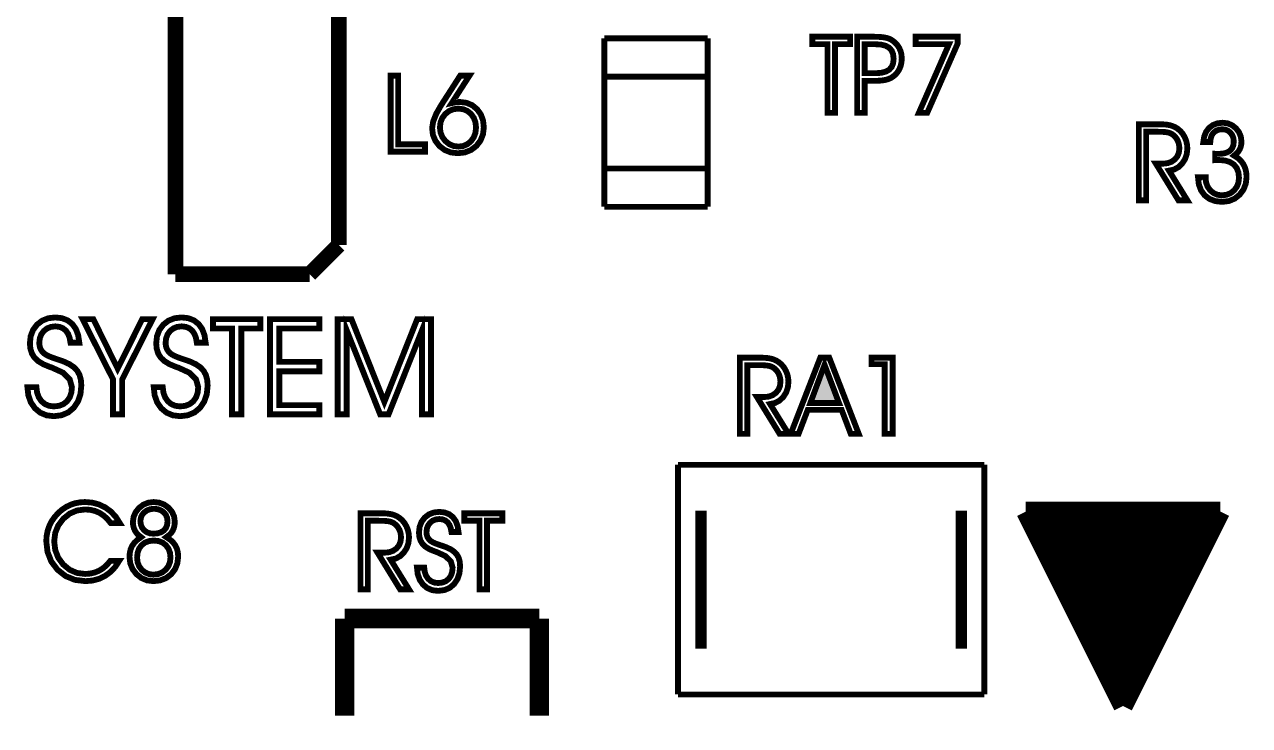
# Model space of a CAD drawing. Extents: x -2.25 to 2.25, y -2.04 to 2.05.
# Drawn here: x 0.545 to 1.175, y -1.287 to -0.926 of the extents above; entities that cross this region are included whole.
import ezdxf

# ---------------------------------------------------------------- set-up
doc = ezdxf.new("R2010")
doc.units = 0
doc.header["$LTSCALE"] = 0.000394
doc.layers.add('M4', color=7, linetype='CONTINUOUS')
doc.layers.add('TO', color=7, linetype='CONTINUOUS')

msp = doc.modelspace()

# ---------------------------------------------------------------- linework, layer by layer
at = {"layer": 'M4', "color": 7, "linetype": 'CONTINUOUS', "const_width": 0.003}
for points in [[(0.843425, -1.019992), (0.843425, -0.933386)], [(0.843425, -0.933386), (0.896571, -0.933386)], [(0.896571, -1.019992), (0.896571, -0.933386)], [(0.843425, -0.953071), (0.896571, -0.953071)], [(0.843425, -1.000307), (0.896571, -1.000307)], [(0.843425, -1.019992), (0.896571, -1.019992)], [(0.88126, -1.270744), (0.88126, -1.152634)], [(0.88126, -1.152634), (1.038736, -1.152634)], [(1.038736, -1.270744), (1.038736, -1.152634)], [(0.88126, -1.270744), (1.038736, -1.270744)]]:
    msp.add_lwpolyline(points, dxfattribs=at)
at = {"layer": 'TO', "color": 7, "linetype": 'CONTINUOUS'}
for points, const_width in [([(0.623, -1.054689), (0.623, -0.898689)], 0.007996), ([(0.707, -1.039689), (0.707, -0.898689)], 0.007996), ([(0.961984, -0.971693), (0.958142, -0.971693), (0.958142, -0.936417), (0.950323, -0.936417), (0.950323, -0.932575), (0.969807, -0.932575), (0.969807, -0.936417), (0.961984, -0.936417), (0.961984, -0.971693)], 0.003), ([(0.961984, -0.971693), (0.958142, -0.971693), (0.958142, -0.936417), (0.950323, -0.936417), (0.950323, -0.932575), (0.969807, -0.932575), (0.969807, -0.936417), (0.961984, -0.936417), (0.961984, -0.971693)], 0.003), ([(0.973346, -0.932575), (0.981646, -0.932575), (0.98387, -0.932617), (0.985777, -0.932742), (0.987366, -0.932949), (0.988722, -0.933249), (0.989912, -0.933654), (0.990945, -0.934161), (0.992533, -0.935301), (0.993853, -0.936648), (0.994906, -0.938205), (0.995675, -0.939931), (0.996135, -0.941797), (0.996287, -0.943807), (0.99615, -0.945728), (0.995737, -0.947548), (0.995043, -0.949272), (0.994099, -0.950833), (0.992937, -0.952163), (0.991559, -0.95326), (0.990454, -0.953895), (0.989216, -0.954405), (0.987843, -0.954783), (0.986265, -0.955043), (0.984426, -0.9552), (0.982323, -0.955252), (0.977189, -0.955252), (0.977189, -0.971693), (0.973346, -0.971693), (0.973346, -0.932575)], 0.003), ([(0.973346, -0.932575), (0.981646, -0.932575), (0.98387, -0.932617), (0.985777, -0.932742), (0.987366, -0.932949), (0.988722, -0.933249), (0.989912, -0.933654), (0.990945, -0.934161), (0.992533, -0.935301), (0.993853, -0.936648), (0.994906, -0.938205), (0.995675, -0.939931), (0.996135, -0.941797), (0.996287, -0.943807), (0.99615, -0.945728), (0.995737, -0.947548), (0.995043, -0.949272), (0.994099, -0.950833), (0.992937, -0.952163), (0.991559, -0.95326), (0.990454, -0.953895), (0.989216, -0.954405), (0.987843, -0.954783), (0.986265, -0.955043), (0.984426, -0.9552), (0.982323, -0.955252), (0.977189, -0.955252), (0.977189, -0.971693), (0.973346, -0.971693), (0.973346, -0.932575)], 0.003), ([(1.009374, -0.971693), (1.005075, -0.971693), (1.020551, -0.936417), (1.003433, -0.936417), (1.003433, -0.932575), (1.025008, -0.932575), (1.025008, -0.936094), (1.009374, -0.971693)], 0.003), ([(1.009374, -0.971693), (1.005075, -0.971693), (1.020551, -0.936417), (1.003433, -0.936417), (1.003433, -0.932575), (1.025008, -0.932575), (1.025008, -0.936094), (1.009374, -0.971693)], 0.003), ([(0.977189, -0.936417), (0.977189, -0.951327), (0.982854, -0.951327), (0.985733, -0.951128), (0.988063, -0.950529), (0.989843, -0.949528), (0.991096, -0.94811), (0.991848, -0.946256), (0.992098, -0.943965), (0.991845, -0.941585), (0.991086, -0.939675), (0.989823, -0.938232), (0.988005, -0.937223), (0.985576, -0.936618), (0.982535, -0.936417), (0.977189, -0.936417)], 0.003), ([(0.977189, -0.936417), (0.977189, -0.951327), (0.982854, -0.951327), (0.985733, -0.951128), (0.988063, -0.950529), (0.989843, -0.949528), (0.991096, -0.94811), (0.991848, -0.946256), (0.992098, -0.943965), (0.991845, -0.941585), (0.991086, -0.939675), (0.989823, -0.938232), (0.988005, -0.937223), (0.985576, -0.936618), (0.982535, -0.936417), (0.977189, -0.936417)], 0.003), ([(0.751256, -0.991693), (0.73363, -0.991693), (0.73363, -0.952575), (0.7375, -0.952575), (0.7375, -0.987906), (0.751256, -0.987906), (0.751256, -0.991693)], 0.003), ([(0.751256, -0.991693), (0.73363, -0.991693), (0.73363, -0.952575), (0.7375, -0.952575), (0.7375, -0.987906), (0.751256, -0.987906), (0.751256, -0.991693)], 0.003), ([(0.769358, -0.952575), (0.774134, -0.952575), (0.765012, -0.966705), (0.765824, -0.966527), (0.766594, -0.966381), (0.767323, -0.966264), (0.767998, -0.966182), (0.76863, -0.966134), (0.76922, -0.966118), (0.772564, -0.96653), (0.775499, -0.967765), (0.778024, -0.969823), (0.779956, -0.972509), (0.781114, -0.975618), (0.7815, -0.97915), (0.781078, -0.982764), (0.779814, -0.985944), (0.777713, -0.988685), (0.774964, -0.990789), (0.771765, -0.992051), (0.768118, -0.992472), (0.76454, -0.99206), (0.761395, -0.990819), (0.758685, -0.988748), (0.756599, -0.986078), (0.755349, -0.983021), (0.754933, -0.979579), (0.755471, -0.976152), (0.757085, -0.972105), (0.759776, -0.967437), (0.760068, -0.966992), (0.76031, -0.966624), (0.7605, -0.966331), (0.769358, -0.952575)], 0.003), ([(0.769358, -0.952575), (0.774134, -0.952575), (0.765012, -0.966705), (0.765824, -0.966527), (0.766594, -0.966381), (0.767323, -0.966264), (0.767998, -0.966182), (0.76863, -0.966134), (0.76922, -0.966118), (0.772564, -0.96653), (0.775499, -0.967765), (0.778024, -0.969823), (0.779956, -0.972509), (0.781114, -0.975618), (0.7815, -0.97915), (0.781078, -0.982764), (0.779814, -0.985944), (0.777713, -0.988685), (0.774964, -0.990789), (0.771765, -0.992051), (0.768118, -0.992472), (0.76454, -0.99206), (0.761395, -0.990819), (0.758685, -0.988748), (0.756599, -0.986078), (0.755349, -0.983021), (0.754933, -0.979579), (0.755471, -0.976152), (0.757085, -0.972105), (0.759776, -0.967437), (0.760068, -0.966992), (0.76031, -0.966624), (0.7605, -0.966331), (0.769358, -0.952575)], 0.003), ([(0.768413, -0.969528), (0.765877, -0.969839), (0.763627, -0.970773), (0.761665, -0.972327), (0.760151, -0.974332), (0.759243, -0.976625), (0.758941, -0.979205), (0.75925, -0.981821), (0.760178, -0.984152), (0.761728, -0.986201), (0.763718, -0.98779), (0.765964, -0.988744), (0.768469, -0.989063), (0.770889, -0.988754), (0.773033, -0.987829), (0.774898, -0.986291), (0.77634, -0.984281), (0.777204, -0.981937), (0.777492, -0.97926), (0.777207, -0.976593), (0.776352, -0.974264), (0.774925, -0.972272), (0.773062, -0.970748), (0.770891, -0.969833), (0.768413, -0.969528)], 0.003), ([(0.768413, -0.969528), (0.765877, -0.969839), (0.763627, -0.970773), (0.761665, -0.972327), (0.760151, -0.974332), (0.759243, -0.976625), (0.758941, -0.979205), (0.75925, -0.981821), (0.760178, -0.984152), (0.761728, -0.986201), (0.763718, -0.98779), (0.765964, -0.988744), (0.768469, -0.989063), (0.770889, -0.988754), (0.773033, -0.987829), (0.774898, -0.986291), (0.77634, -0.984281), (0.777204, -0.981937), (0.777492, -0.97926), (0.777207, -0.976593), (0.776352, -0.974264), (0.774925, -0.972272), (0.773062, -0.970748), (0.770891, -0.969833), (0.768413, -0.969528)], 0.003), ([(1.152421, -1.004819), (1.152421, -1.005138), (1.152688, -1.007575), (1.153488, -1.009717), (1.154823, -1.011567), (1.156554, -1.012983), (1.158538, -1.013834), (1.160776, -1.014118), (1.163184, -1.013836), (1.165292, -1.012988), (1.167102, -1.011575), (1.168483, -1.009725), (1.169311, -1.007563), (1.169587, -1.005083), (1.169294, -1.002333), (1.168417, -1.000061), (1.166957, -0.998272), (1.16493, -0.99698), (1.162357, -0.996206), (1.159244, -0.995949), (1.158801, -0.995949), (1.15843, -0.995952), (1.158134, -0.995961), (1.157882, -0.995972), (1.157655, -0.995987), (1.157445, -0.996004), (1.157445, -0.992752), (1.157652, -0.992768), (1.157864, -0.992784), (1.158087, -0.992795), (1.158363, -0.992804), (1.158713, -0.992807), (1.159142, -0.992807), (1.161506, -0.992629), (1.163443, -0.992096), (1.164957, -0.991209), (1.166035, -0.989966), (1.166684, -0.988377), (1.166902, -0.986441), (1.166716, -0.984716), (1.166159, -0.98321), (1.165232, -0.981921), (1.164028, -0.980935), (1.162634, -0.980346), (1.161051, -0.98015), (1.159272, -0.980342), (1.157768, -0.98092), (1.156539, -0.981882), (1.155617, -0.983192), (1.155053, -0.984809), (1.154843, -0.986736), (1.151264, -0.986736), (1.151698, -0.983898), (1.152673, -0.981479), (1.154189, -0.97948), (1.156171, -0.97799), (1.158518, -0.977094), (1.161232, -0.976795), (1.16377, -0.977113), (1.166042, -0.978066), (1.168047, -0.979654), (1.169606, -0.981681), (1.170542, -0.983944), (1.170854, -0.986441), (1.170754, -0.987933), (1.170452, -0.98929), (1.169953, -0.990512), (1.16923, -0.991636), (1.168267, -0.992695), (1.167067, -0.993693), (1.169019, -0.994939), (1.170621, -0.996421), (1.17187, -0.998142), (1.172766, -1.000095), (1.173305, -1.002285), (1.173484, -1.004709), (1.17309, -1.00812), (1.171905, -1.011148), (1.169925, -1.013795), (1.16735, -1.015837), (1.164372, -1.017063), (1.160996, -1.017472), (1.157439, -1.017096), (1.154419, -1.015968), (1.151933, -1.014091), (1.150076, -1.011556), (1.148939, -1.008466), (1.148524, -1.004819), (1.152421, -1.004819)], 0.003), ([(1.152421, -1.004819), (1.152421, -1.005138), (1.152688, -1.007575), (1.153488, -1.009717), (1.154823, -1.011567), (1.156554, -1.012983), (1.158538, -1.013834), (1.160776, -1.014118), (1.163184, -1.013836), (1.165292, -1.012988), (1.167102, -1.011575), (1.168483, -1.009725), (1.169311, -1.007563), (1.169587, -1.005083), (1.169294, -1.002333), (1.168417, -1.000061), (1.166957, -0.998272), (1.16493, -0.99698), (1.162357, -0.996206), (1.159244, -0.995949), (1.158801, -0.995949), (1.15843, -0.995952), (1.158134, -0.995961), (1.157882, -0.995972), (1.157655, -0.995987), (1.157445, -0.996004), (1.157445, -0.992752), (1.157652, -0.992768), (1.157864, -0.992784), (1.158087, -0.992795), (1.158363, -0.992804), (1.158713, -0.992807), (1.159142, -0.992807), (1.161506, -0.992629), (1.163443, -0.992096), (1.164957, -0.991209), (1.166035, -0.989966), (1.166684, -0.988377), (1.166902, -0.986441), (1.166716, -0.984716), (1.166159, -0.98321), (1.165232, -0.981921), (1.164028, -0.980935), (1.162634, -0.980346), (1.161051, -0.98015), (1.159272, -0.980342), (1.157768, -0.98092), (1.156539, -0.981882), (1.155617, -0.983192), (1.155053, -0.984809), (1.154843, -0.986736), (1.151264, -0.986736), (1.151698, -0.983898), (1.152673, -0.981479), (1.154189, -0.97948), (1.156171, -0.97799), (1.158518, -0.977094), (1.161232, -0.976795), (1.16377, -0.977113), (1.166042, -0.978066), (1.168047, -0.979654), (1.169606, -0.981681), (1.170542, -0.983944), (1.170854, -0.986441), (1.170754, -0.987933), (1.170452, -0.98929), (1.169953, -0.990512), (1.16923, -0.991636), (1.168267, -0.992695), (1.167067, -0.993693), (1.169019, -0.994939), (1.170621, -0.996421), (1.17187, -0.998142), (1.172766, -1.000095), (1.173305, -1.002285), (1.173484, -1.004709), (1.17309, -1.00812), (1.171905, -1.011148), (1.169925, -1.013795), (1.16735, -1.015837), (1.164372, -1.017063), (1.160996, -1.017472), (1.157439, -1.017096), (1.154419, -1.015968), (1.151933, -1.014091), (1.150076, -1.011556), (1.148939, -1.008466), (1.148524, -1.004819), (1.152421, -1.004819)], 0.003), ([(1.121878, -0.981417), (1.121878, -1.016693), (1.118091, -1.016693), (1.118091, -0.977575), (1.128598, -0.977575), (1.130758, -0.977633), (1.132615, -0.977807), (1.134173, -0.978098), (1.135535, -0.978522), (1.136809, -0.9791), (1.138, -0.979831), (1.139449, -0.981044), (1.140679, -0.982503), (1.141693, -0.984213), (1.142449, -0.986075), (1.142901, -0.988009), (1.143051, -0.990016), (1.142752, -0.992903), (1.141853, -0.995508), (1.140354, -0.997831), (1.138401, -0.999689), (1.13615, -1.00088), (1.133598, -1.001406), (1.143051, -1.016693), (1.138484, -1.016693), (1.126874, -0.997831), (1.130579, -0.997831), (1.132899, -0.997589), (1.13491, -0.996865), (1.136614, -0.995657), (1.137905, -0.994069), (1.138682, -0.992203), (1.138941, -0.990063), (1.138862, -0.988729), (1.138625, -0.987475), (1.138228, -0.986303), (1.137681, -0.985224), (1.136978, -0.98424), (1.136118, -0.98335), (1.135295, -0.98272), (1.134369, -0.982222), (1.133339, -0.981854), (1.131973, -0.981612), (1.130041, -0.981466), (1.127543, -0.981417), (1.121878, -0.981417)], 0.003), ([(1.121878, -0.981417), (1.121878, -1.016693), (1.118091, -1.016693), (1.118091, -0.977575), (1.128598, -0.977575), (1.130758, -0.977633), (1.132615, -0.977807), (1.134173, -0.978098), (1.135535, -0.978522), (1.136809, -0.9791), (1.138, -0.979831), (1.139449, -0.981044), (1.140679, -0.982503), (1.141693, -0.984213), (1.142449, -0.986075), (1.142901, -0.988009), (1.143051, -0.990016), (1.142752, -0.992903), (1.141853, -0.995508), (1.140354, -0.997831), (1.138401, -0.999689), (1.13615, -1.00088), (1.133598, -1.001406), (1.143051, -1.016693), (1.138484, -1.016693), (1.126874, -0.997831), (1.130579, -0.997831), (1.132899, -0.997589), (1.13491, -0.996865), (1.136614, -0.995657), (1.137905, -0.994069), (1.138682, -0.992203), (1.138941, -0.990063), (1.138862, -0.988729), (1.138625, -0.987475), (1.138228, -0.986303), (1.137681, -0.985224), (1.136978, -0.98424), (1.136118, -0.98335), (1.135295, -0.98272), (1.134369, -0.982222), (1.133339, -0.981854), (1.131973, -0.981612), (1.130041, -0.981466), (1.127543, -0.981417), (1.121878, -0.981417)], 0.003), ([(0.691996, -1.054689), (0.707, -1.039689)], 0.007996), ([(0.623, -1.054689), (0.691996, -1.054689)], 0.007996), ([(0.546949, -1.11272), (0.551579, -1.11272), (0.551926, -1.115541), (0.552783, -1.117947), (0.554146, -1.119941), (0.555943, -1.121439), (0.558075, -1.122336), (0.560543, -1.122634), (0.563191, -1.122336), (0.56545, -1.121446), (0.567319, -1.119965), (0.568704, -1.117974), (0.569537, -1.115558), (0.569815, -1.11272), (0.568673, -1.108652), (0.565247, -1.105302), (0.559535, -1.102677), (0.559042, -1.102514), (0.55864, -1.102383), (0.558331, -1.10228), (0.55508, -1.100933), (0.552501, -1.099371), (0.550594, -1.097591), (0.549276, -1.095506), (0.548484, -1.093038), (0.54822, -1.090185), (0.548626, -1.086524), (0.549841, -1.083335), (0.551866, -1.080614), (0.554533, -1.078543), (0.557673, -1.077302), (0.561287, -1.07689), (0.564704, -1.077267), (0.567615, -1.078398), (0.570024, -1.08028), (0.571852, -1.082847), (0.57305, -1.086028), (0.57361, -1.089819), (0.569071, -1.089819), (0.568644, -1.087352), (0.567848, -1.085297), (0.566689, -1.08365), (0.565194, -1.082446), (0.563394, -1.081725), (0.561287, -1.081484), (0.559015, -1.081748), (0.557038, -1.082539), (0.555362, -1.083858), (0.554083, -1.085577), (0.553315, -1.087587), (0.553059, -1.089886), (0.553135, -1.091101), (0.553364, -1.092202), (0.553744, -1.093189), (0.554295, -1.094091), (0.555029, -1.094938), (0.555945, -1.095732), (0.557292, -1.096519), (0.559263, -1.097368), (0.561862, -1.098276), (0.563402, -1.098781), (0.564677, -1.09922), (0.565689, -1.099594), (0.568571, -1.100937), (0.57086, -1.102508), (0.572555, -1.104307), (0.57372, -1.10642), (0.57442, -1.108934), (0.574654, -1.11185), (0.574222, -1.116288), (0.57293, -1.120113), (0.57078, -1.123323), (0.567909, -1.125738), (0.564478, -1.127184), (0.560484, -1.127665), (0.556748, -1.127208), (0.553512, -1.125836), (0.550776, -1.123551), (0.548694, -1.120521), (0.547419, -1.116911), (0.546949, -1.11272)], 0.003), ([(0.546949, -1.11272), (0.551579, -1.11272), (0.551926, -1.115541), (0.552783, -1.117947), (0.554146, -1.119941), (0.555943, -1.121439), (0.558075, -1.122336), (0.560543, -1.122634), (0.563191, -1.122336), (0.56545, -1.121446), (0.567319, -1.119965), (0.568704, -1.117974), (0.569537, -1.115558), (0.569815, -1.11272), (0.568673, -1.108652), (0.565247, -1.105302), (0.559535, -1.102677), (0.559042, -1.102514), (0.55864, -1.102383), (0.558331, -1.10228), (0.55508, -1.100933), (0.552501, -1.099371), (0.550594, -1.097591), (0.549276, -1.095506), (0.548484, -1.093038), (0.54822, -1.090185), (0.548626, -1.086524), (0.549841, -1.083335), (0.551866, -1.080614), (0.554533, -1.078543), (0.557673, -1.077302), (0.561287, -1.07689), (0.564704, -1.077267), (0.567615, -1.078398), (0.570024, -1.08028), (0.571852, -1.082847), (0.57305, -1.086028), (0.57361, -1.089819), (0.569071, -1.089819), (0.568644, -1.087352), (0.567848, -1.085297), (0.566689, -1.08365), (0.565194, -1.082446), (0.563394, -1.081725), (0.561287, -1.081484), (0.559015, -1.081748), (0.557038, -1.082539), (0.555362, -1.083858), (0.554083, -1.085577), (0.553315, -1.087587), (0.553059, -1.089886), (0.553135, -1.091101), (0.553364, -1.092202), (0.553744, -1.093189), (0.554295, -1.094091), (0.555029, -1.094938), (0.555945, -1.095732), (0.557292, -1.096519), (0.559263, -1.097368), (0.561862, -1.098276), (0.563402, -1.098781), (0.564677, -1.09922), (0.565689, -1.099594), (0.568571, -1.100937), (0.57086, -1.102508), (0.572555, -1.104307), (0.57372, -1.10642), (0.57442, -1.108934), (0.574654, -1.11185), (0.574222, -1.116288), (0.57293, -1.120113), (0.57078, -1.123323), (0.567909, -1.125738), (0.564478, -1.127184), (0.560484, -1.127665), (0.556748, -1.127208), (0.553512, -1.125836), (0.550776, -1.123551), (0.548694, -1.120521), (0.547419, -1.116911), (0.546949, -1.11272)], 0.003), ([(0.595665, -1.10872), (0.595665, -1.126693), (0.590929, -1.126693), (0.590929, -1.108661), (0.575319, -1.077795), (0.580831, -1.077795), (0.593315, -1.103185), (0.605921, -1.077795), (0.611276, -1.077795), (0.595665, -1.10872)], 0.003), ([(0.595665, -1.10872), (0.595665, -1.126693), (0.590929, -1.126693), (0.590929, -1.108661), (0.575319, -1.077795), (0.580831, -1.077795), (0.593315, -1.103185), (0.605921, -1.077795), (0.611276, -1.077795), (0.595665, -1.10872)], 0.003), ([(0.611862, -1.11272), (0.616492, -1.11272), (0.616839, -1.115541), (0.617696, -1.117947), (0.619059, -1.119941), (0.620856, -1.121439), (0.622988, -1.122336), (0.625457, -1.122634), (0.628105, -1.122336), (0.630364, -1.121446), (0.632232, -1.119965), (0.633618, -1.117974), (0.63445, -1.115558), (0.634728, -1.11272), (0.633586, -1.108652), (0.63016, -1.105302), (0.624449, -1.102677), (0.623955, -1.102514), (0.623554, -1.102383), (0.623244, -1.10228), (0.619993, -1.100933), (0.617415, -1.099371), (0.615508, -1.097591), (0.614189, -1.095506), (0.613398, -1.093038), (0.613134, -1.090185), (0.613539, -1.086524), (0.614755, -1.083335), (0.61678, -1.080614), (0.619446, -1.078543), (0.622587, -1.077302), (0.626201, -1.07689), (0.629617, -1.077267), (0.632529, -1.078398), (0.634937, -1.08028), (0.636765, -1.082847), (0.637963, -1.086028), (0.638524, -1.089819), (0.633984, -1.089819), (0.633557, -1.087352), (0.632761, -1.085297), (0.631602, -1.08365), (0.630107, -1.082446), (0.628307, -1.081725), (0.626201, -1.081484), (0.623929, -1.081748), (0.621952, -1.082539), (0.620276, -1.083858), (0.618996, -1.085577), (0.618228, -1.087587), (0.617972, -1.089886), (0.618049, -1.091101), (0.618277, -1.092202), (0.618657, -1.093189), (0.619209, -1.094091), (0.619942, -1.094938), (0.620858, -1.095732), (0.622205, -1.096519), (0.624177, -1.097368), (0.626776, -1.098276), (0.628315, -1.098781), (0.62959, -1.09922), (0.630602, -1.099594), (0.633484, -1.100937), (0.635773, -1.102508), (0.637469, -1.104307), (0.638634, -1.10642), (0.639333, -1.108934), (0.639567, -1.11185), (0.639136, -1.116288), (0.637843, -1.120113), (0.635693, -1.123323), (0.632823, -1.125738), (0.629391, -1.127184), (0.625398, -1.127665), (0.621661, -1.127208), (0.618426, -1.125836), (0.615689, -1.123551), (0.613608, -1.120521), (0.612332, -1.116911), (0.611862, -1.11272)], 0.003), ([(0.611862, -1.11272), (0.616492, -1.11272), (0.616839, -1.115541), (0.617696, -1.117947), (0.619059, -1.119941), (0.620856, -1.121439), (0.622988, -1.122336), (0.625457, -1.122634), (0.628105, -1.122336), (0.630364, -1.121446), (0.632232, -1.119965), (0.633618, -1.117974), (0.63445, -1.115558), (0.634728, -1.11272), (0.633586, -1.108652), (0.63016, -1.105302), (0.624449, -1.102677), (0.623955, -1.102514), (0.623554, -1.102383), (0.623244, -1.10228), (0.619993, -1.100933), (0.617415, -1.099371), (0.615508, -1.097591), (0.614189, -1.095506), (0.613398, -1.093038), (0.613134, -1.090185), (0.613539, -1.086524), (0.614755, -1.083335), (0.61678, -1.080614), (0.619446, -1.078543), (0.622587, -1.077302), (0.626201, -1.07689), (0.629617, -1.077267), (0.632529, -1.078398), (0.634937, -1.08028), (0.636765, -1.082847), (0.637963, -1.086028), (0.638524, -1.089819), (0.633984, -1.089819), (0.633557, -1.087352), (0.632761, -1.085297), (0.631602, -1.08365), (0.630107, -1.082446), (0.628307, -1.081725), (0.626201, -1.081484), (0.623929, -1.081748), (0.621952, -1.082539), (0.620276, -1.083858), (0.618996, -1.085577), (0.618228, -1.087587), (0.617972, -1.089886), (0.618049, -1.091101), (0.618277, -1.092202), (0.618657, -1.093189), (0.619209, -1.094091), (0.619942, -1.094938), (0.620858, -1.095732), (0.622205, -1.096519), (0.624177, -1.097368), (0.626776, -1.098276), (0.628315, -1.098781), (0.62959, -1.09922), (0.630602, -1.099594), (0.633484, -1.100937), (0.635773, -1.102508), (0.637469, -1.104307), (0.638634, -1.10642), (0.639333, -1.108934), (0.639567, -1.11185), (0.639136, -1.116288), (0.637843, -1.120113), (0.635693, -1.123323), (0.632823, -1.125738), (0.629391, -1.127184), (0.625398, -1.127665), (0.621661, -1.127208), (0.618426, -1.125836), (0.615689, -1.123551), (0.613608, -1.120521), (0.612332, -1.116911), (0.611862, -1.11272)], 0.003), ([(0.656862, -1.126693), (0.652059, -1.126693), (0.652059, -1.082594), (0.642283, -1.082594), (0.642283, -1.077795), (0.666642, -1.077795), (0.666642, -1.082594), (0.656862, -1.082594), (0.656862, -1.126693)], 0.003), ([(0.656862, -1.126693), (0.652059, -1.126693), (0.652059, -1.082594), (0.642283, -1.082594), (0.642283, -1.077795), (0.666642, -1.077795), (0.666642, -1.082594), (0.656862, -1.082594), (0.656862, -1.126693)], 0.003), ([(0.676445, -1.09972), (0.696996, -1.09972), (0.696996, -1.104559), (0.676445, -1.104559), (0.676445, -1.121961), (0.696996, -1.121961), (0.696996, -1.126693), (0.671606, -1.126693), (0.671606, -1.077795), (0.696996, -1.077795), (0.696996, -1.082594), (0.676445, -1.082594), (0.676445, -1.09972)], 0.003), ([(0.676445, -1.09972), (0.696996, -1.09972), (0.696996, -1.104559), (0.676445, -1.104559), (0.676445, -1.121961), (0.696996, -1.121961), (0.696996, -1.126693), (0.671606, -1.126693), (0.671606, -1.077795), (0.696996, -1.077795), (0.696996, -1.082594), (0.676445, -1.082594), (0.676445, -1.09972)], 0.003), ([(0.706394, -1.126693), (0.706394, -1.077795), (0.713476, -1.077795), (0.730398, -1.120307), (0.747256, -1.077795), (0.754343, -1.077795), (0.754343, -1.126693), (0.749744, -1.126693), (0.749744, -1.0835), (0.732551, -1.126693), (0.728217, -1.126693), (0.711024, -1.0835), (0.711024, -1.126693), (0.706394, -1.126693)], 0.003), ([(0.706394, -1.126693), (0.706394, -1.077795), (0.713476, -1.077795), (0.730398, -1.120307), (0.747256, -1.077795), (0.754343, -1.077795), (0.754343, -1.126693), (0.749744, -1.126693), (0.749744, -1.0835), (0.732551, -1.126693), (0.728217, -1.126693), (0.711024, -1.0835), (0.711024, -1.126693), (0.706394, -1.126693)], 0.003), ([(0.916878, -1.101417), (0.916878, -1.136693), (0.913091, -1.136693), (0.913091, -1.097575), (0.923598, -1.097575), (0.925758, -1.097633), (0.927615, -1.097807), (0.929173, -1.098098), (0.930535, -1.098522), (0.931809, -1.0991), (0.933, -1.099831), (0.934449, -1.101044), (0.935679, -1.102503), (0.936693, -1.104213), (0.937449, -1.106075), (0.937901, -1.108009), (0.938051, -1.110016), (0.937752, -1.112903), (0.936853, -1.115508), (0.935354, -1.117831), (0.933401, -1.119689), (0.93115, -1.12088), (0.928598, -1.121406), (0.938051, -1.136693), (0.933484, -1.136693), (0.921874, -1.117831), (0.925579, -1.117831), (0.927899, -1.117589), (0.92991, -1.116865), (0.931614, -1.115657), (0.932905, -1.114069), (0.933682, -1.112203), (0.933941, -1.110063), (0.933862, -1.108729), (0.933625, -1.107475), (0.933228, -1.106303), (0.932681, -1.105224), (0.931978, -1.10424), (0.931118, -1.10335), (0.930295, -1.10272), (0.929369, -1.102222), (0.928339, -1.101854), (0.926973, -1.101612), (0.925041, -1.101466), (0.922543, -1.101417), (0.916878, -1.101417)], 0.003), ([(0.916878, -1.101417), (0.916878, -1.136693), (0.913091, -1.136693), (0.913091, -1.097575), (0.923598, -1.097575), (0.925758, -1.097633), (0.927615, -1.097807), (0.929173, -1.098098), (0.930535, -1.098522), (0.931809, -1.0991), (0.933, -1.099831), (0.934449, -1.101044), (0.935679, -1.102503), (0.936693, -1.104213), (0.937449, -1.106075), (0.937901, -1.108009), (0.938051, -1.110016), (0.937752, -1.112903), (0.936853, -1.115508), (0.935354, -1.117831), (0.933401, -1.119689), (0.93115, -1.12088), (0.928598, -1.121406), (0.938051, -1.136693), (0.933484, -1.136693), (0.921874, -1.117831), (0.925579, -1.117831), (0.927899, -1.117589), (0.92991, -1.116865), (0.931614, -1.115657), (0.932905, -1.114069), (0.933682, -1.112203), (0.933941, -1.110063), (0.933862, -1.108729), (0.933625, -1.107475), (0.933228, -1.106303), (0.932681, -1.105224), (0.931978, -1.10424), (0.931118, -1.10335), (0.930295, -1.10272), (0.929369, -1.102222), (0.928339, -1.101854), (0.926973, -1.101612), (0.925041, -1.101466), (0.922543, -1.101417), (0.916878, -1.101417)], 0.003), ([(0.943283, -1.136693), (0.939232, -1.136693), (0.954409, -1.097575), (0.959031, -1.097575), (0.974161, -1.136693), (0.970051, -1.136693), (0.965374, -1.124413), (0.947961, -1.124413), (0.943283, -1.136693)], 0.003), ([(0.943283, -1.136693), (0.939232, -1.136693), (0.954409, -1.097575), (0.959031, -1.097575), (0.974161, -1.136693), (0.970051, -1.136693), (0.965374, -1.124413), (0.947961, -1.124413), (0.943283, -1.136693)], 0.003), ([(0.964028, -1.120894), (0.95661, -1.101252), (0.949299, -1.120894), (0.964028, -1.120894)], 0.003), ([(0.964028, -1.120894), (0.95661, -1.101252), (0.949299, -1.120894), (0.964028, -1.120894)], 0.003), ([(0.99161, -1.136693), (0.987528, -1.136693), (0.987528, -1.100929), (0.980705, -1.100929), (0.980705, -1.097575), (0.99161, -1.097575), (0.99161, -1.136693)], 0.003), ([(0.99161, -1.136693), (0.987528, -1.136693), (0.987528, -1.100929), (0.980705, -1.100929), (0.980705, -1.097575), (0.99161, -1.097575), (0.99161, -1.136693)], 0.003), ([(0.589819, -1.182697), (0.587997, -1.180479), (0.586036, -1.178685), (0.583933, -1.177323), (0.581665, -1.17637), (0.579193, -1.1758), (0.576524, -1.17561), (0.572378, -1.176148), (0.568655, -1.177759), (0.565354, -1.180441), (0.562779, -1.183872), (0.561235, -1.187707), (0.56072, -1.191949), (0.561234, -1.196428), (0.562774, -1.200415), (0.565335, -1.203909), (0.568624, -1.206607), (0.572352, -1.208227), (0.576524, -1.208768), (0.579143, -1.208579), (0.581588, -1.208013), (0.583858, -1.207071), (0.585945, -1.205758), (0.587843, -1.204073), (0.589551, -1.20202), (0.594118, -1.20202), (0.592126, -1.205097), (0.589727, -1.207674), (0.586921, -1.209748), (0.583791, -1.211261), (0.580414, -1.212169), (0.576787, -1.212472), (0.571357, -1.211819), (0.566562, -1.209857), (0.562402, -1.206587), (0.5592, -1.202341), (0.557281, -1.197441), (0.556642, -1.191894), (0.556816, -1.189202), (0.557336, -1.186605), (0.558201, -1.184102), (0.559399, -1.181725), (0.560921, -1.179512), (0.562768, -1.177461), (0.564706, -1.175749), (0.566797, -1.17434), (0.569039, -1.173232), (0.571423, -1.172433), (0.573936, -1.171954), (0.576579, -1.171795), (0.580335, -1.172111), (0.583831, -1.173057), (0.587067, -1.174638), (0.589959, -1.176798), (0.592417, -1.179484), (0.594441, -1.182697), (0.589819, -1.182697)], 0.003), ([(0.589819, -1.182697), (0.587997, -1.180479), (0.586036, -1.178685), (0.583933, -1.177323), (0.581665, -1.17637), (0.579193, -1.1758), (0.576524, -1.17561), (0.572378, -1.176148), (0.568655, -1.177759), (0.565354, -1.180441), (0.562779, -1.183872), (0.561235, -1.187707), (0.56072, -1.191949), (0.561234, -1.196428), (0.562774, -1.200415), (0.565335, -1.203909), (0.568624, -1.206607), (0.572352, -1.208227), (0.576524, -1.208768), (0.579143, -1.208579), (0.581588, -1.208013), (0.583858, -1.207071), (0.585945, -1.205758), (0.587843, -1.204073), (0.589551, -1.20202), (0.594118, -1.20202), (0.592126, -1.205097), (0.589727, -1.207674), (0.586921, -1.209748), (0.583791, -1.211261), (0.580414, -1.212169), (0.576787, -1.212472), (0.571357, -1.211819), (0.566562, -1.209857), (0.562402, -1.206587), (0.5592, -1.202341), (0.557281, -1.197441), (0.556642, -1.191894), (0.556816, -1.189202), (0.557336, -1.186605), (0.558201, -1.184102), (0.559399, -1.181725), (0.560921, -1.179512), (0.562768, -1.177461), (0.564706, -1.175749), (0.566797, -1.17434), (0.569039, -1.173232), (0.571423, -1.172433), (0.573936, -1.171954), (0.576579, -1.171795), (0.580335, -1.172111), (0.583831, -1.173057), (0.587067, -1.174638), (0.589959, -1.176798), (0.592417, -1.179484), (0.594441, -1.182697), (0.589819, -1.182697)], 0.003), ([(0.605343, -1.189843), (0.604078, -1.188867), (0.603035, -1.187762), (0.602217, -1.186531), (0.601625, -1.185174), (0.601269, -1.183708), (0.60115, -1.182138), (0.601499, -1.179467), (0.602545, -1.177044), (0.604287, -1.174866), (0.606513, -1.173162), (0.609026, -1.172137), (0.611827, -1.171795), (0.614727, -1.172125), (0.617303, -1.173118), (0.619555, -1.174776), (0.621291, -1.176889), (0.622333, -1.179252), (0.622681, -1.181862), (0.622563, -1.183576), (0.622209, -1.185121), (0.621618, -1.186504), (0.620784, -1.187737), (0.619691, -1.188851), (0.618335, -1.189843), (0.620215, -1.191081), (0.621744, -1.192475), (0.622921, -1.194024), (0.623756, -1.195744), (0.624258, -1.197658), (0.624425, -1.199764), (0.62403, -1.203235), (0.622844, -1.206276), (0.620866, -1.208886), (0.61826, -1.21088), (0.615191, -1.212075), (0.611661, -1.212472), (0.608415, -1.212072), (0.605517, -1.210868), (0.602969, -1.208858), (0.600989, -1.20627), (0.599804, -1.203327), (0.599409, -1.200028), (0.599562, -1.197898), (0.600023, -1.195981), (0.600795, -1.19428), (0.601913, -1.192724), (0.60343, -1.191246), (0.605343, -1.189843)], 0.003), ([(0.605343, -1.189843), (0.604078, -1.188867), (0.603035, -1.187762), (0.602217, -1.186531), (0.601625, -1.185174), (0.601269, -1.183708), (0.60115, -1.182138), (0.601499, -1.179467), (0.602545, -1.177044), (0.604287, -1.174866), (0.606513, -1.173162), (0.609026, -1.172137), (0.611827, -1.171795), (0.614727, -1.172125), (0.617303, -1.173118), (0.619555, -1.174776), (0.621291, -1.176889), (0.622333, -1.179252), (0.622681, -1.181862), (0.622563, -1.183576), (0.622209, -1.185121), (0.621618, -1.186504), (0.620784, -1.187737), (0.619691, -1.188851), (0.618335, -1.189843), (0.620215, -1.191081), (0.621744, -1.192475), (0.622921, -1.194024), (0.623756, -1.195744), (0.624258, -1.197658), (0.624425, -1.199764), (0.62403, -1.203235), (0.622844, -1.206276), (0.620866, -1.208886), (0.61826, -1.21088), (0.615191, -1.212075), (0.611661, -1.212472), (0.608415, -1.212072), (0.605517, -1.210868), (0.602969, -1.208858), (0.600989, -1.20627), (0.599804, -1.203327), (0.599409, -1.200028), (0.599562, -1.197898), (0.600023, -1.195981), (0.600795, -1.19428), (0.601913, -1.192724), (0.60343, -1.191246), (0.605343, -1.189843)], 0.003), ([(0.60502, -1.181543), (0.605225, -1.183357), (0.60584, -1.18493), (0.606866, -1.186256), (0.608217, -1.187264), (0.609815, -1.187869), (0.611661, -1.188071), (0.613828, -1.187887), (0.615632, -1.187337), (0.617071, -1.186421), (0.618116, -1.185157), (0.618741, -1.183569), (0.618949, -1.181654), (0.618732, -1.179888), (0.618082, -1.178353), (0.616996, -1.177047), (0.615579, -1.176055), (0.613915, -1.175459), (0.612008, -1.17526), (0.610128, -1.175459), (0.608466, -1.176059), (0.60702, -1.177059), (0.60591, -1.178358), (0.605242, -1.179853), (0.60502, -1.181543)], 0.003), ([(0.60502, -1.181543), (0.605225, -1.183357), (0.60584, -1.18493), (0.606866, -1.186256), (0.608217, -1.187264), (0.609815, -1.187869), (0.611661, -1.188071), (0.613828, -1.187887), (0.615632, -1.187337), (0.617071, -1.186421), (0.618116, -1.185157), (0.618741, -1.183569), (0.618949, -1.181654), (0.618732, -1.179888), (0.618082, -1.178353), (0.616996, -1.177047), (0.615579, -1.176055), (0.613915, -1.175459), (0.612008, -1.17526), (0.610128, -1.175459), (0.608466, -1.176059), (0.60702, -1.177059), (0.60591, -1.178358), (0.605242, -1.179853), (0.60502, -1.181543)], 0.003), ([(0.721878, -1.181417), (0.721878, -1.216693), (0.718091, -1.216693), (0.718091, -1.177575), (0.728598, -1.177575), (0.730758, -1.177633), (0.732615, -1.177807), (0.734173, -1.178098), (0.735535, -1.178522), (0.736809, -1.1791), (0.738, -1.179831), (0.739449, -1.181044), (0.740679, -1.182503), (0.741693, -1.184213), (0.742449, -1.186075), (0.742901, -1.188009), (0.743051, -1.190016), (0.742752, -1.192903), (0.741853, -1.195508), (0.740354, -1.197831), (0.738401, -1.199689), (0.73615, -1.20088), (0.733598, -1.201406), (0.743051, -1.216693), (0.738484, -1.216693), (0.726874, -1.197831), (0.730579, -1.197831), (0.732899, -1.197589), (0.73491, -1.196865), (0.736614, -1.195657), (0.737905, -1.194069), (0.738682, -1.192203), (0.738941, -1.190063), (0.738862, -1.188729), (0.738625, -1.187475), (0.738228, -1.186303), (0.737681, -1.185224), (0.736978, -1.18424), (0.736118, -1.18335), (0.735295, -1.18272), (0.734369, -1.182222), (0.733339, -1.181854), (0.731973, -1.181612), (0.730041, -1.181466), (0.727543, -1.181417), (0.721878, -1.181417)], 0.003), ([(0.721878, -1.181417), (0.721878, -1.216693), (0.718091, -1.216693), (0.718091, -1.177575), (0.728598, -1.177575), (0.730758, -1.177633), (0.732615, -1.177807), (0.734173, -1.178098), (0.735535, -1.178522), (0.736809, -1.1791), (0.738, -1.179831), (0.739449, -1.181044), (0.740679, -1.182503), (0.741693, -1.184213), (0.742449, -1.186075), (0.742901, -1.188009), (0.743051, -1.190016), (0.742752, -1.192903), (0.741853, -1.195508), (0.740354, -1.197831), (0.738401, -1.199689), (0.73615, -1.20088), (0.733598, -1.201406), (0.743051, -1.216693), (0.738484, -1.216693), (0.726874, -1.197831), (0.730579, -1.197831), (0.732899, -1.197589), (0.73491, -1.196865), (0.736614, -1.195657), (0.737905, -1.194069), (0.738682, -1.192203), (0.738941, -1.190063), (0.738862, -1.188729), (0.738625, -1.187475), (0.738228, -1.186303), (0.737681, -1.185224), (0.736978, -1.18424), (0.736118, -1.18335), (0.735295, -1.18272), (0.734369, -1.182222), (0.733339, -1.181854), (0.731973, -1.181612), (0.730041, -1.181466), (0.727543, -1.181417), (0.721878, -1.181417)], 0.003), ([(0.747157, -1.205516), (0.750862, -1.205516), (0.75114, -1.207772), (0.751825, -1.209697), (0.752917, -1.211291), (0.754353, -1.21249), (0.756058, -1.213207), (0.758031, -1.213445), (0.760151, -1.213207), (0.761958, -1.212496), (0.763453, -1.211311), (0.764563, -1.209718), (0.76523, -1.207786), (0.765453, -1.205516), (0.764538, -1.202261), (0.761795, -1.19958), (0.757224, -1.19748), (0.756831, -1.19735), (0.75651, -1.197245), (0.756264, -1.197161), (0.753663, -1.196085), (0.7516, -1.194835), (0.750075, -1.193409), (0.749018, -1.191744), (0.748385, -1.18977), (0.748173, -1.187488), (0.748497, -1.184559), (0.74947, -1.182007), (0.751091, -1.179831), (0.753225, -1.178173), (0.755737, -1.17718), (0.75863, -1.17685), (0.761362, -1.177152), (0.763692, -1.178057), (0.765618, -1.179563), (0.76708, -1.181617), (0.768039, -1.184162), (0.768488, -1.187193), (0.764854, -1.187193), (0.764513, -1.18522), (0.763876, -1.183576), (0.762949, -1.18226), (0.761753, -1.181298), (0.760314, -1.18072), (0.75863, -1.180528), (0.75681, -1.180738), (0.755229, -1.18137), (0.75389, -1.182425), (0.752863, -1.1838), (0.752248, -1.185409), (0.752043, -1.187248), (0.752105, -1.188221), (0.752289, -1.189101), (0.752594, -1.18989), (0.753034, -1.190612), (0.753621, -1.19129), (0.754354, -1.191925), (0.755432, -1.192555), (0.757009, -1.193233), (0.759087, -1.193961), (0.760319, -1.194364), (0.76134, -1.194715), (0.76215, -1.195016), (0.764454, -1.196088), (0.766285, -1.197344), (0.767642, -1.198783), (0.768575, -1.200474), (0.769135, -1.202485), (0.769323, -1.204819), (0.768977, -1.20837), (0.767942, -1.21143), (0.76622, -1.213996), (0.763925, -1.21593), (0.761181, -1.217087), (0.757988, -1.217472), (0.754997, -1.217106), (0.752408, -1.216007), (0.75022, -1.214181), (0.748553, -1.211756), (0.747533, -1.208867), (0.747157, -1.205516)], 0.003), ([(0.747157, -1.205516), (0.750862, -1.205516), (0.75114, -1.207772), (0.751825, -1.209697), (0.752917, -1.211291), (0.754353, -1.21249), (0.756058, -1.213207), (0.758031, -1.213445), (0.760151, -1.213207), (0.761958, -1.212496), (0.763453, -1.211311), (0.764563, -1.209718), (0.76523, -1.207786), (0.765453, -1.205516), (0.764538, -1.202261), (0.761795, -1.19958), (0.757224, -1.19748), (0.756831, -1.19735), (0.75651, -1.197245), (0.756264, -1.197161), (0.753663, -1.196085), (0.7516, -1.194835), (0.750075, -1.193409), (0.749018, -1.191744), (0.748385, -1.18977), (0.748173, -1.187488), (0.748497, -1.184559), (0.74947, -1.182007), (0.751091, -1.179831), (0.753225, -1.178173), (0.755737, -1.17718), (0.75863, -1.17685), (0.761362, -1.177152), (0.763692, -1.178057), (0.765618, -1.179563), (0.76708, -1.181617), (0.768039, -1.184162), (0.768488, -1.187193), (0.764854, -1.187193), (0.764513, -1.18522), (0.763876, -1.183576), (0.762949, -1.18226), (0.761753, -1.181298), (0.760314, -1.18072), (0.75863, -1.180528), (0.75681, -1.180738), (0.755229, -1.18137), (0.75389, -1.182425), (0.752863, -1.1838), (0.752248, -1.185409), (0.752043, -1.187248), (0.752105, -1.188221), (0.752289, -1.189101), (0.752594, -1.18989), (0.753034, -1.190612), (0.753621, -1.19129), (0.754354, -1.191925), (0.755432, -1.192555), (0.757009, -1.193233), (0.759087, -1.193961), (0.760319, -1.194364), (0.76134, -1.194715), (0.76215, -1.195016), (0.764454, -1.196088), (0.766285, -1.197344), (0.767642, -1.198783), (0.768575, -1.200474), (0.769135, -1.202485), (0.769323, -1.204819), (0.768977, -1.20837), (0.767942, -1.21143), (0.76622, -1.213996), (0.763925, -1.21593), (0.761181, -1.217087), (0.757988, -1.217472), (0.754997, -1.217106), (0.752408, -1.216007), (0.75022, -1.214181), (0.748553, -1.211756), (0.747533, -1.208867), (0.747157, -1.205516)], 0.003), ([(0.783157, -1.216693), (0.779315, -1.216693), (0.779315, -1.181417), (0.771496, -1.181417), (0.771496, -1.177575), (0.79098, -1.177575), (0.79098, -1.181417), (0.783157, -1.181417), (0.783157, -1.216693)], 0.003), ([(0.783157, -1.216693), (0.779315, -1.216693), (0.779315, -1.181417), (0.771496, -1.181417), (0.771496, -1.177575), (0.79098, -1.177575), (0.79098, -1.181417), (0.783157, -1.181417), (0.783157, -1.216693)], 0.003), ([(0.893071, -1.247122), (0.893071, -1.176256)], 0.005906), ([(1.026925, -1.247122), (1.026925, -1.176256)], 0.005906), ([(1.06, -1.176689), (1.159996, -1.176689)], 0.009996), ([(1.06, -1.176689), (1.11, -1.276689)], 0.009996), ([(1.11, -1.276689), (1.159996, -1.176689)], 0.009996), ([(1.065, -1.186689), (1.155, -1.186689)], 0.009996), ([(0.603307, -1.200461), (0.603576, -1.20281), (0.604386, -1.204875), (0.605736, -1.206657), (0.607475, -1.208025), (0.60945, -1.208845), (0.611661, -1.209118), (0.61407, -1.20884), (0.616178, -1.208005), (0.617988, -1.206614), (0.619369, -1.204804), (0.620197, -1.202699), (0.620472, -1.200303), (0.620213, -1.197855), (0.619433, -1.19575), (0.618134, -1.193984), (0.616409, -1.192655), (0.61435, -1.191857), (0.611953, -1.191591), (0.609471, -1.191854), (0.607362, -1.192647), (0.605626, -1.193969), (0.604337, -1.195747), (0.603564, -1.19791), (0.603307, -1.200461)], 0.003), ([(0.603307, -1.200461), (0.603576, -1.20281), (0.604386, -1.204875), (0.605736, -1.206657), (0.607475, -1.208025), (0.60945, -1.208845), (0.611661, -1.209118), (0.61407, -1.20884), (0.616178, -1.208005), (0.617988, -1.206614), (0.619369, -1.204804), (0.620197, -1.202699), (0.620472, -1.200303), (0.620213, -1.197855), (0.619433, -1.19575), (0.618134, -1.193984), (0.616409, -1.192655), (0.61435, -1.191857), (0.611953, -1.191591), (0.609471, -1.191854), (0.607362, -1.192647), (0.605626, -1.193969), (0.604337, -1.195747), (0.603564, -1.19791), (0.603307, -1.200461)], 0.003), ([(1.07, -1.196689), (1.15, -1.196689)], 0.009996), ([(1.074996, -1.206689), (1.145, -1.206689)], 0.009996), ([(1.079996, -1.216689), (1.14, -1.216689)], 0.009996), ([(0.71, -1.281689), (0.71, -1.231689)], 0.009996), ([(0.71, -1.231689), (0.81, -1.231689)], 0.009996), ([(0.81, -1.281689), (0.81, -1.231689)], 0.009996), ([(1.085, -1.226689), (1.135, -1.226689)], 0.009996), ([(1.09, -1.236689), (1.13, -1.236689)], 0.009996), ([(1.095, -1.246689), (1.125, -1.246689)], 0.009996), ([(1.1, -1.256689), (1.119996, -1.256689)], 0.009996), ([(1.105, -1.266689), (1.114996, -1.266689)], 0.009996)]:
    msp.add_lwpolyline(points, dxfattribs=dict(at, const_width=const_width))
at = {"layer": 'TO', "color": 7}
msp.add_solid([(0.964028, -1.120894), (0.95661, -1.101252), (0.964028, -1.120894), (0.949299, -1.120894)], dxfattribs=at)

doc.saveas('drawing.dxf')
